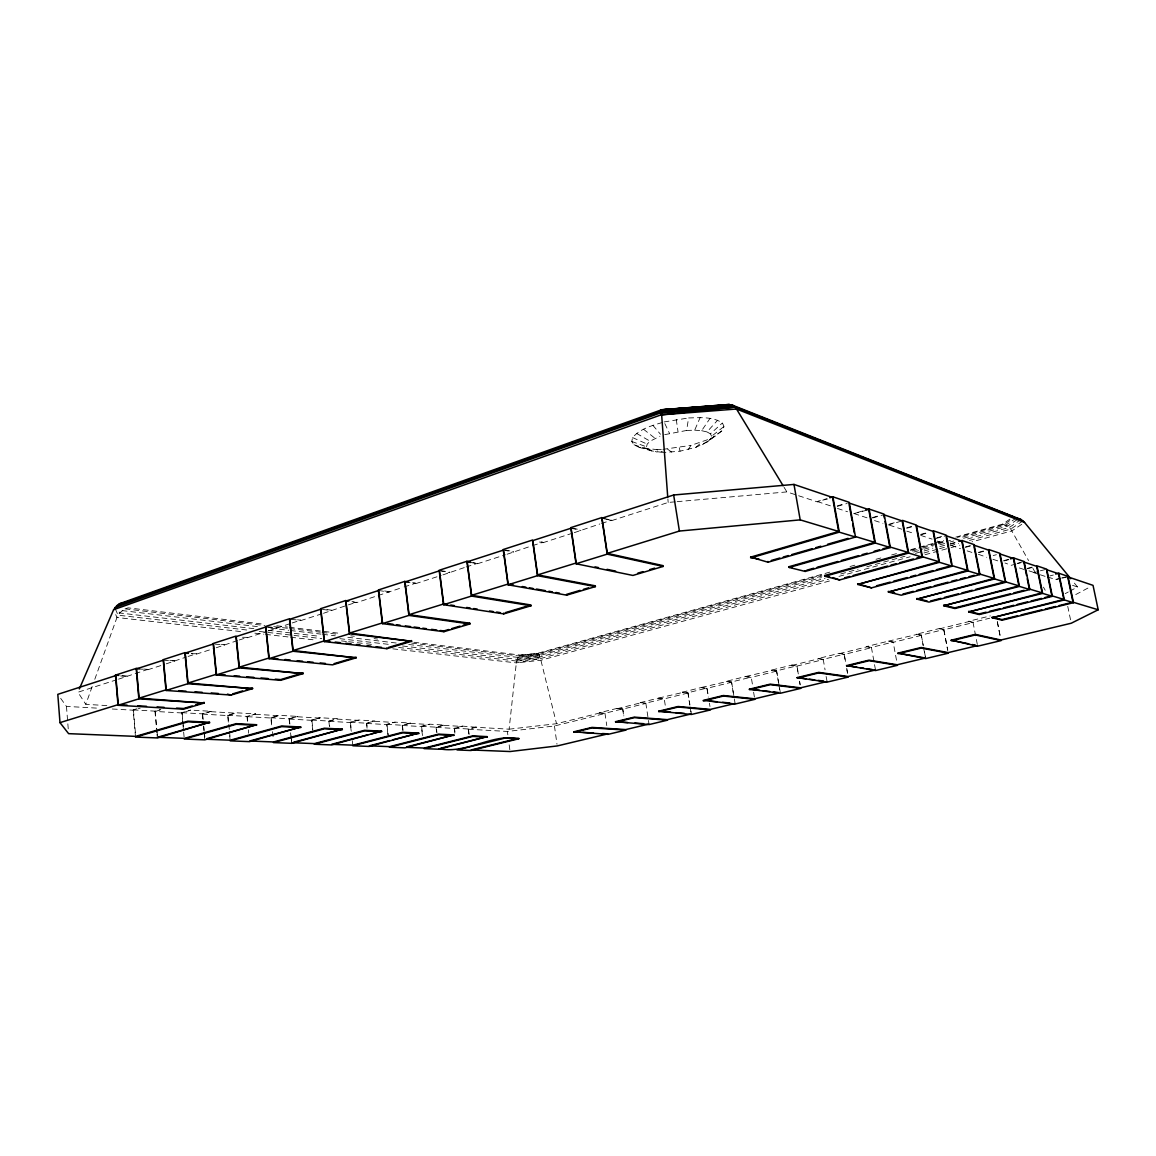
<?xml version="1.0" encoding="UTF-8"?>
<svg xmlns="http://www.w3.org/2000/svg" width="1156" height="1156" viewBox="0 0 1156 1156"><rect width="100%" height="100%" fill="white"/><g stroke="black" fill="none" stroke-linecap="round" stroke-linejoin="round"><path stroke-width="0.75" stroke-dasharray="5 3.75" d="M469.134 734.407L468.469 729.234L476.2 727.269L509.102 729.19L516.327 662.879L518.033 657.417L520.417 655.091L537.843 653.241L830.947 571.815M603.649 518.582L611.726 520.605L605.065 518.466M574.301 532.641L599.805 524M539.476 542.034L542.886 542.309L539.418 541.557M664.729 434.642L686.606 430.465L688.6 417.952C699.871 417.721 712.544 416.362 722.384 422.98L724.032 426.463L722.529 430.408L707.486 441.852L695.941 447.3L680.075 451.172L663.949 452.487L656.594 449.612L639.196 447.372L634.023 444.814L631.754 441.491L632.607 437.604C640.005 428.746 651.84 425.654 662.475 422.431M507.079 554.244L530.879 546.167M470.651 562.466L477.5 563.752L473.006 562.452M442.979 574.864L464.567 567.495M405.034 581.945L415.625 583.245L407.822 581.959M353.071 602.103L356.64 602.623L402.476 587.479M203.138 719.494L202.632 714.133L211.057 711.301L190.596 710.087L182.142 712.963L155.236 711.446L156.782 728.656M202.632 714.133L227.949 715.564L236.33 712.79L255.606 713.931L247.254 716.662L247.789 721.879M247.254 716.662L271.125 718.02L279.42 715.333L297.612 716.402L289.347 719.061L289.896 724.118M289.347 719.061L311.903 720.332L320.111 717.731L337.292 718.743L329.128 721.315L329.72 726.618M329.128 721.315L350.456 722.529L358.577 720L374.847 720.954L366.755 723.454L367.362 728.612M366.755 723.454L386.971 724.595L395.005 722.139L410.423 723.049L402.433 725.477L403.039 730.505M402.433 725.477L421.608 726.575L429.541 724.176L444.193 725.043L436.289 727.399L436.954 732.716M436.289 727.399L454.51 728.439L462.357 726.113L476.2 727.269M356.64 602.623L351.973 601.496M323.478 613.287L346.742 605.412M291.298 619.457L300.704 620.208L297.482 619.804M268.597 630.93L290.517 623.489M662.229 452.386L651.681 450.927L648.068 449.135L646.536 446.823L647.216 444.106L650.091 441.202L659.946 436.245M242.514 637.274L247.341 637.375L244.075 637.028M216.244 647.765L237.616 640.511M191.564 653.704L196.433 653.761L191.491 653.285M166.247 663.833L186.434 656.969M138.113 668.992L147.838 669.396L142.853 668.977M118.548 679.164L147.838 669.396M106.843 705.579L85.804 704.336L92.393 685.97M94.792 679.295L116.958 617.492L119.559 612.983L125.036 608.836L128.114 607.854L264.262 624.254M707.486 441.852L710.622 438.977L711.619 436.231L724.032 426.463M686.606 430.465L694.684 430.176L700.146 417.576M688.311 449.496L690.898 445.407L710.911 438.586L718.049 434.54M694.684 430.176L701.649 430.682L710.044 418.356M701.649 430.682L706.995 431.939L717.63 420.206M706.995 431.939L710.391 433.832L722.384 422.98M695.941 447.3L701.663 442.286M702.487 444.699L710.911 438.586M710.622 438.977L722.529 430.408M955.81 537.121L1002.642 524.116L1009.954 519.102M1009.737 520.634L1004.289 524.362L957.341 537.395M1016.312 517.989L1006.009 525.012L960.867 537.526M1017.381 519.492L1007.729 526.052L960.723 539.057M1021.023 519.55L1009.333 527.439L967.615 538.956M1022.973 520.865L1010.749 529.072L969.104 540.546M1021.745 524.318L1011.919 530.879L971.95 541.861M1065.196 593.649L1068.288 591.988M1069.835 591.15L1077.551 586.973L1073.043 581.482M1075.759 594.56L1089.891 587.031M188.11 656.435L196.433 653.761M239.234 639.99L247.341 637.375M292.208 622.954L300.704 620.208M348.404 604.863L356.742 602.189M404.123 586.945L415.625 583.245M466.2 566.975L477.587 563.319M532.584 545.618L542.886 542.309M601.525 523.437L611.784 520.142M116.857 679.714L77.914 692.242L85.804 704.336M147.722 669.786L164.557 664.382M196.318 654.166L214.583 648.299M247.225 637.794L266.949 631.451M300.603 620.642L321.845 613.807M415.539 583.679L441.26 575.413M477.5 563.752L505.432 554.779M542.814 542.756L572.654 533.162M611.726 520.605L668.168 502.455L675.364 501.82M135.512 737.08L133.157 709.9L139.038 708.122M827.566 498.944L817.335 501.545L826.67 498.713M112.291 709.004L133.446 710.203L140.194 708.151M133.157 709.9L154.962 711.142L160.814 709.394M837.233 505.923L844.068 503.872M155.236 711.446L161.97 709.423M837.378 506.371L847.203 503.424M182.836 723.223L181.853 712.674L190.596 710.087M867.13 510.128L853.966 513.539L864.052 510.547M181.853 712.674L202.343 713.844L211.057 711.301M872.491 517.541L880.785 515.114M872.635 517.989L883.762 514.723M228.339 722.11L227.66 715.289L236.33 712.79M889.398 524.13L897.576 521.775M888.054 524.997L902.142 520.923M227.66 715.289L246.979 716.388L255.606 713.931M906.68 527.83L913.139 525.98M906.752 528.278L912.937 526.5M271.588 724.855L270.851 717.746L279.42 715.333M920.653 534.404L927.025 532.613M921.057 534.751L927.921 532.815M270.851 717.746L289.072 718.786L297.612 716.402M936.837 537.815L943.123 536.052M935.768 538.552L945.94 535.705M850.021 566.512L856.957 564.59M876.031 559.287L882.982 557.365M891.652 554.952L898.588 553.03M910.726 549.649L917.662 547.727M919.396 547.236L933.268 543.392M935.002 542.901L943.672 540.502M411.68 643.112L519.16 655.972L538.335 653.689L821.728 575.038M910.408 550.429L920.841 547.525M922.575 547.048L936.476 543.19M938.224 542.699L945.175 540.777M408.747 644.499L518.033 657.417L538.884 654.498L821.945 576.035M912.243 551.007L920.927 548.594M922.661 548.117L936.548 544.259M938.282 543.782L950.449 540.416M402.505 645.987L517.122 659.339L539.447 655.611L821.454 577.581M913.717 552.062L922.43 549.649M924.164 549.172L932.878 546.759M939.828 544.837L948.541 542.424M950.275 541.947L953.758 540.979M312.741 730.433L311.614 720.072L320.111 717.731M398.661 647.49L516.631 661.073L539.996 656.998L825.066 578.303M840.715 573.983L858.099 569.186M866.798 566.787L905.032 556.224M915.465 553.348L922.416 551.426M924.15 550.95L932.849 548.551M939.799 546.629L948.498 544.23M950.232 543.754L958.974 541.369M950.059 544.274L958.411 541.976M392.765 648.834L516.327 662.879L540.502 658.573L828.549 579.243M838.967 576.382L910.104 556.787M923.991 552.973L937.863 549.143M939.611 548.667L948.281 546.282M950.015 545.805L958.685 543.407M829.444 580.991L540.95 660.235L516.327 662.879M925.017 554.736L949.351 548.06M951.085 547.583L959.783 545.199M311.614 720.072L328.839 721.055L337.292 718.743M965.433 546.933L972.341 545.04M965.477 547.352L970.433 545.993M351.135 730.664L350.167 722.269L358.577 720M978.583 552.308L987.08 550.01M978.698 552.698L983.583 551.383M350.167 722.269L366.481 723.194L374.847 720.954M993.192 555.559L996.414 554.692M387.954 734.913L386.696 724.35L395.005 722.139M1003.74 560.617L1010.373 558.854M1003.856 560.992L1008.61 559.735M386.696 724.35L402.158 725.231L410.423 723.049M1017.569 563.232L1024.115 561.513M1015.965 564.056L1011.269 565.298L1004.969 562.986M1017.54 563.651L1020.676 562.813M422.388 734.898L421.333 726.329L429.541 724.176M1027.279 568.391L1035.357 566.281M1027.395 568.752L1032.033 567.538M421.333 726.329L436.014 727.167L444.193 725.043M1028.999 570.847L1033.955 572.48L1038.753 571.237M1040.357 570.818L1045.154 569.576M1033.955 572.48L1038.796 571.613M454.872 733.222L454.236 728.193L462.357 726.113M1049.879 575.919L1053.333 575.023M454.236 728.193L468.194 728.988L476.272 726.936M1047.741 576.989L1055.5 579.517L1060.182 578.332M1061.743 577.942L1066.424 576.743M1060.861 578.535L1055.5 579.517M1062.566 578.101L1067.696 576.801M468.469 729.234L507.383 731.445L554.447 725.982L604.877 713.527L599.227 712.804L617.087 708.382L622.781 708.845L623.835 715.925M617.087 708.382L622.694 709.134L645.742 703.44L640.207 702.646L658.66 698.08L664.223 698.614L665.495 706.894M689.857 705.232L687.936 693.022L682.517 692.169L701.576 687.444L707.01 688.037L708.353 696.447M733.251 692.878L731.517 682.257L726.243 681.332L745.938 676.448L751.227 677.113L752.643 685.653M778.523 682.748L776.557 671.13L771.442 670.133L791.817 665.09L796.932 665.827L798.42 674.497L796.86 666.116L791.817 665.09M796.86 666.116L823.144 659.628L818.188 658.544L839.27 653.328L844.212 654.152L846.409 666.477M839.27 653.328L844.155 654.441L871.349 647.721L866.567 646.565L888.386 641.147L893.155 642.057L896.839 661.998M923.225 645.843L921.26 635.395L916.665 634.153L939.279 628.546L943.831 629.529L947.718 649.802M939.279 628.546L943.787 629.832L972.962 622.636L968.583 621.292L990.345 615.888M509.102 729.19L556.513 723.714L599.343 713.108M617.217 708.671L640.323 702.949M658.66 698.08L682.647 692.473M701.576 687.444L726.358 681.65M745.938 676.448L771.558 670.451M791.932 665.408L818.303 658.877M839.386 653.646L866.682 646.898M888.386 641.147L916.795 634.485M939.409 628.878L968.699 621.625M599.227 712.804L604.964 713.252L622.781 708.845M640.207 702.646L645.828 703.151L664.223 698.614M682.517 692.169L688.008 692.733L707.01 688.037M726.243 681.332L731.589 681.968L751.227 677.113M771.442 670.133L776.63 670.841L796.932 665.827M818.188 658.544L823.217 659.339L844.212 654.152M866.567 646.565L871.407 647.432L893.155 642.057M916.665 634.153L921.318 635.092L943.831 629.529M968.583 621.292L973.005 622.333L989.681 618.214M687.936 693.022L664.136 698.889L658.775 698.383M701.706 687.748L706.937 688.326L731.517 682.257M776.557 671.13L751.154 677.402L746.068 676.766M921.26 635.395L893.097 642.36L888.516 641.493M664.064 421.954L688.6 417.952M662.894 449.366L690.898 445.407M516.631 661.073L540.502 658.573L556.513 723.714M517.122 659.339L539.996 656.998L540.502 658.573M677.17 501.661L786.875 491.907L817.624 501.964M518.033 657.417L539.447 655.611L539.996 656.998M539.447 655.611L538.335 653.689L520.417 655.091L412.938 642.158M519.16 655.972L538.884 654.498M656.594 449.612L661.319 449.424M60.69 698.369L66.47 706.403L96.439 708.093M210.97 711.691L236.243 713.18M255.519 714.307L279.347 715.709M297.526 716.778L320.024 718.093M337.22 719.104L358.505 720.347M374.775 721.301L394.933 722.486M410.351 723.396L429.468 724.523M444.121 725.376L462.284 726.445M122.146 675.653L127.146 676.043M120.6 675.942L127.016 676.448M169.816 660.278L174.773 660.726M163.516 660.134L174.657 661.131M221.374 644.34L224.654 644.687M215.059 644.109L224.539 645.091M240.535 631.537L116.958 617.492L114.95 612.825M254.855 633.17L263.814 634.182M265.605 634.384L288.884 637.028M290.676 637.231L315.747 640.077M246.719 630.006L118.028 615.18L114.805 607.608M259.233 631.436L321.801 638.647M341.454 640.901L346.814 641.522M348.606 641.725L364.689 643.589M366.481 643.791L371.842 644.412M253.872 628.647L119.559 612.983L117.117 607.175M268.192 630.323L320.125 636.378M339.835 638.676L389.977 644.513M267.18 626.711L276.905 627.867M267.441 627.173L276.804 628.286M122.074 610.585L260.028 626.899M270.779 628.17L288.697 630.295M290.488 630.511L320.949 634.109M322.741 634.326L335.283 635.8M347.826 637.288L396.205 643.011M276.79 625.757L287.541 627.058M289.332 627.275L341.28 633.517M125.036 608.836L264.767 625.555M273.726 626.624L288.061 628.329M289.853 628.546L320.313 632.188M322.091 632.404L338.217 634.326M350.759 635.829L354.343 636.262M374.053 638.618L377.636 639.051M326.946 609.573L331.743 610.224M322.408 609.4L331.642 610.657M1002.642 524.116L1007.729 526.052L1010.749 529.072L1028.551 560.559M384.63 590.962L389.341 591.699M378.662 590.485L389.254 592.132M440.682 570.558L449.93 572.206M439.468 570.804L449.843 572.654M504.955 549.895L513.726 551.687M503.525 550.068L513.654 552.135M572.495 528.046L581.006 530.04M571.107 528.191L580.933 530.503M639.196 447.372L651.681 450.927M646.898 449.005L657.099 452.068M634.023 444.814L648.068 449.135M817.335 501.545L833.823 506.949M853.966 513.539L869.168 518.524M889.325 525.127L901.825 529.217M920.696 535.387L932.112 539.13M951.157 545.357L960.535 548.71M978.41 554.288L986.762 557.279M837.464 508.452L847.536 511.747M874.514 520.576L882.967 523.336M906.81 531.139L914.642 533.696M937.184 541.066L945.189 543.681M967.153 550.877L972.124 552.496M992.946 559.302L999.131 561.325M1019.404 567.957L1024.303 569.561M1034.215 572.798L1038.796 574.301M1040.328 574.792L1046.426 576.801M1072.508 585.326L1077.551 586.973M631.754 441.491L646.536 446.823M632.607 437.604L647.216 444.106M636.595 433.428L650.091 441.202M667.619 449.193L671.766 452.184M643.502 429.223L654.99 438.283M652.865 425.307L660.51 434.28M784.071 487.312L786.875 491.907M1032.929 568.362L1036.426 574.619M1043.435 587.118L1045.183 590.239M710.391 433.832L711.619 436.231M664.83 423.573L669.44 433.254M679.295 447.748L680.075 451.172M1067.739 606.336L1070.904 621.538M997.368 621.711L1000.431 637.158M997.296 621.827L1000.243 636.71M973.005 622.333L977.673 646.19M943.787 629.832L947.804 650.871M921.318 635.092L923.211 645.164M924.468 651.868L925.739 658.573M923.557 647.577L925.19 656.276M871.407 647.432L875.612 670.538M846.727 668.24L847.666 673.529M844.155 654.441L845.672 662.923M846.871 669.714L847.478 673.11M823.217 659.339L825.052 669.83M826.107 676.477L827.205 682.083M799.62 681.433L800.212 684.901M799.446 681.159L800.024 684.496M776.63 670.841L779.26 686.346M779.549 688.066L780.43 693.239M778.812 684.41L779.924 691.042M753.611 692.213L754.42 697.155M731.589 681.968L734.089 697.241M734.363 698.932L735.187 704.018M709.437 703.18L709.972 706.547M706.937 688.326L708.339 697.111M688.008 692.733L689.857 704.438M690.912 711.113L691.433 714.466M690.132 706.966L690.956 712.212M645.828 703.151L649.08 724.566M622.694 709.134L623.705 715.954M604.964 713.252L606.77 725.563M676.274 419.455L677.98 431.506M554.447 725.982L557.004 744.276M507.383 731.445L507.831 734.783M509.175 744.84L509.854 749.854M468.194 728.988L468.83 733.959M454.51 728.439L454.944 731.936M436.014 727.167L436.65 732.254M421.608 726.575L422.706 735.519M402.158 725.231L402.794 730.447M386.971 724.595L388.185 734.783M366.481 723.194L367.102 728.555M350.456 722.529L351.453 731.242M352.277 740.736L352.855 745.779M328.839 721.055L329.417 726.17M311.903 720.332L312.871 729.292M291.153 735.939L291.688 741.01M289.072 718.786L289.621 724.046M290.561 732.817L291.124 738.063M291.312 739.826L291.673 743.322M271.125 718.02L271.833 724.855M272.556 731.705L273.437 740.245M246.979 716.388L247.659 723.121M248.338 729.855L248.67 733.222M227.949 715.564L228.642 722.616M228.816 724.364L229.336 729.653M229.509 731.401L230.203 738.453M229.683 735.751L230.189 740.866M203.832 726.662L204.164 730.231M204.337 732.023L204.858 737.384M202.343 713.844L202.849 719.046M203.499 725.982L204.164 732.918M204.337 734.652L204.829 739.854M182.142 712.963L182.764 719.74M182.923 721.431L183.399 726.503M182.995 724.971L183.486 730.245M183.645 731.994L184.295 739.031M156.941 730.375L157.404 735.534M154.962 711.142L156.869 732.586M157.028 734.378L157.361 737.947M133.446 710.203L135.57 734.624M667.879 498.886L668.168 502.455M66.47 706.403L68.349 730.245"/><path stroke-width="1.5" d="M667.735 497.094L661.275 409.889L731.358 404.745L1021.023 519.55L1024.548 522.44L1070.774 578.737M79.345 688.933L113.606 609.718L119.285 603.808L125.917 602.262M1098.2 609.776L1072.985 602.175L1067.696 576.801L1093.027 585.355L1098.2 609.776L1071.251 623.229L1000.908 640.019L975.259 634.369L951.2 640.207L977.673 646.19L1001.125 640.597L975.375 634.947L951.316 640.785M119.285 603.808L661.781 409.715L729.263 404.47L1014.636 517.324M127.622 601.655L136.105 598.635M142.896 596.207L168.371 587.104M178.559 583.462L200.624 575.572M210.811 571.931L232.891 564.041M244.769 559.793L261.747 553.724M273.64 549.476L294.014 542.193M299.101 540.372L310.993 536.124M314.389 534.91L343.245 524.607M346.641 523.393L375.512 513.076M382.304 510.649L404.369 502.759M414.556 499.117L436.636 491.228M450.219 486.373L468.888 479.697M485.867 473.628L501.155 468.166M518.134 462.097L530.012 457.848M553.782 449.366L562.278 446.332M570.761 443.297L579.257 440.263M586.049 437.835L594.531 434.8M599.632 432.98L611.51 428.731M621.697 425.09L640.381 418.414M653.964 413.559L662.446 410.525L661.781 409.715M116.496 605.715L661.015 411.131L731.358 404.745L733.337 405.655L736.502 409.022L783.147 485.766M114.805 607.608L660.986 412.779L733.337 405.655L661.015 411.131M113.606 609.718L661.102 414.86L735.072 407.114L1022.973 520.865M139.081 698.166L166.218 689.785L163.516 660.134L136.524 668.862L139.081 698.166L204.251 703.036L183.631 709.177L118.028 705.29L115.47 675.133L136.206 668.428L139.529 668.703M188.197 652.967L184.888 652.649L163.184 659.686L166.002 690.464L231.07 695.059L252.6 688.644L188.023 683.037L185.22 653.097L213.484 643.95L216.447 674.237L188.023 683.037M348.794 601.048L345.615 600.585L320.544 608.706L324.229 641.58L386.899 648.675L411.637 641.305L349.632 633.055L345.947 601.077L378.662 590.485L382.535 622.867L349.632 633.055M407.822 581.959L404.701 581.439L378.344 589.979L382.361 623.619L443.904 631.696L469.885 623.965L469.784 623.229L409.065 614.674L405.034 581.945L439.468 570.804L443.702 603.952L447.228 604.501M469.957 561.874L466.908 561.296L439.135 570.284L443.543 604.704L503.756 613.879L531.052 605.758L530.951 604.993L471.634 595.311L467.226 561.816L503.525 550.068L508.149 584.026L471.634 595.311M605.065 518.466L601.712 517.613L570.789 527.642L576.049 563.767L632.91 575.442L663.168 566.426L663.038 565.631L607.305 553.363L602.03 518.177L673.659 494.999L793.984 484.422L832.537 497.441L838.664 531.471L750.605 557.149L768.032 562.221L855.527 537.049L849.198 502.325L832.898 496.805L829.791 497.759M118.259 704.611L115.788 675.581L57.8 694.351L59.982 722.63L118.259 704.611L127.073 705.146M239.321 667.171L269.117 657.952L265.88 626.986L236.229 636.595L239.321 667.171L303.19 673.587L280.648 680.306L216.244 674.945L213.166 643.487L235.911 636.118L239.104 667.879L216.244 674.945M293.118 650.525L324.417 640.843L320.877 609.198L289.751 619.269L293.118 650.525L356.149 657.822L332.538 664.859L268.929 658.66L265.562 626.523L289.419 618.792L292.93 651.247L356.149 657.822M409.065 614.674L443.702 603.952M537.627 574.908L576.179 562.986L571.107 528.191L532.815 540.589L537.627 574.908L595.282 585.817L595.398 586.598L566.686 595.152L508.004 584.792L503.207 549.534L532.483 540.054L537.482 575.674L595.398 586.598M607.305 553.363L679.41 531.052L800.198 519.868L838.664 531.471M118.028 705.29L138.864 698.845L204.251 703.036M166.002 690.464L187.807 683.731L252.6 688.644M268.929 658.66L292.93 651.247M324.229 641.58L349.444 633.777L411.637 641.305M382.361 623.619L408.892 615.411L469.885 623.965M443.543 604.704L471.489 596.077L531.052 605.758M508.004 584.792L537.482 575.674M576.049 563.767L607.189 554.143L663.168 566.426M176.507 708.093L183.573 708.512L192.156 705.955M195.595 704.929L204.179 702.371M232.659 693.889L242.601 690.927M245.91 689.93L252.543 687.965M275.229 679.164L280.576 679.612L303.118 672.893M334.142 663.645L356.062 657.114M388.459 647.461L411.55 640.569M440.306 630.497L443.817 630.959L448.687 629.514M451.924 628.546L460.045 626.119M463.281 625.15L469.784 623.229M505.36 612.622L525.836 606.524M580.081 590.355L566.57 594.372L566.686 595.152M583.462 589.343L588.534 587.84M637.837 573.145L642.88 571.642M649.6 569.633L654.643 568.131M865.728 510.056L869.095 509.059L884.109 514.145L890.351 547.539L805.183 571.425L789.201 567.466L789.071 566.7L874.789 542.366L868.748 509.651L848.836 502.932M209.597 722.919L187.951 721.806L135.512 737.08L157.361 737.947L209.539 722.283L187.893 721.171L135.714 736.372L68.609 733.655L59.982 722.63M750.735 557.929L839.27 532.15L855.527 537.049M209.539 722.283L157.548 737.253L184.498 738.352L236.214 723.67L256.531 724.711L204.829 739.854L184.295 739.031L236.272 724.277L256.603 725.332M771.312 560.458L779.852 558.001M783.262 557.019L788.378 555.545M791.788 554.562L812.263 548.667M815.688 547.684L820.803 546.21M827.624 544.245L848.099 538.349M789.201 567.466L875.367 543.031L890.351 547.539M206.736 738.698L256.531 724.711M806.787 570.197L813.694 568.246M817.162 567.278L837.898 561.455M841.366 560.487L858.648 555.631M862.101 554.649L867.289 553.204M874.211 551.253L879.398 549.808M882.852 548.825L888.039 547.38M300.777 727.586L281.674 726.618L230.189 740.866L249.523 741.632L300.719 726.994L281.602 726.011L230.376 740.201L206.707 739.248M922.502 557.221L908.659 553.045L902.489 520.359L916.376 525.055L922.502 557.221L839.574 579.951L824.763 576.28L824.633 575.543L908.096 552.423L902.142 520.923L883.762 514.723L884.398 518.105M824.763 576.28L908.659 553.045M958.974 541.369L962.081 540.517L974.06 544.577L979.97 574.532L901.232 595.21L888.415 592.045L967.5 570.341L961.763 541.051L945.94 535.705M300.719 726.994L249.71 740.996L273.625 741.95L324.33 728.222L342.335 729.147L291.673 743.322L273.423 742.6L324.388 728.8L342.393 729.725M844.603 577.812L849.761 576.396M853.2 575.457L887.562 566.021M891.001 565.082L896.16 563.666M899.599 562.726L913.341 558.955M916.78 558.016L921.939 556.6L938.903 561.715L933.065 531.37L916.043 525.619L921.607 554.88M952.298 566.194L939.467 562.322L933.398 530.806L946.273 535.17L952.298 566.194L871.508 587.855L857.752 584.445L938.903 561.715M857.752 584.445L939.467 562.322M293.61 742.224L342.335 729.147M876.508 585.774L890.192 582.104M893.617 581.193L907.287 577.523M910.711 576.598L915.841 575.226M919.266 574.315L932.935 570.63M936.36 569.72L950.03 566.05M381.668 731.734L364.66 730.867L314.259 744.233L331.497 744.926L381.596 731.184L364.602 730.303L314.432 743.611L291.861 742.701M1010.373 558.854L1013.682 557.972L1024.115 561.513L1029.823 589.546L954.928 608.518L943.715 605.744L1018.913 585.861L1013.379 558.464L999.637 553.825L1004.882 579.98M888.415 592.045L968.049 570.934L979.97 574.532M367.825 734.797L331.685 744.305L353.042 745.172L402.635 732.268L418.703 733.092L369.183 746.429L352.855 745.779L402.693 732.817L418.775 733.641M371.264 733.901L381.596 731.184M902.85 594.083L913.298 591.337M916.78 590.427L930.696 586.757M934.178 585.846L948.108 582.191M951.59 581.266L956.807 579.893M960.289 578.983L965.506 577.61M968.988 576.685L974.219 575.312M1005.749 582.292L994.637 578.939L988.77 549.548L999.94 553.334L1005.749 582.292L928.976 602.088L916.997 599.126L994.102 578.376L988.467 550.054L973.742 545.097M916.997 599.126L994.637 578.939M389.774 740.562L369.356 745.837L389.586 746.646L438.601 734.132L453.817 734.913L404.889 747.86L389.413 747.238L438.673 734.667L453.889 735.447M393.185 739.681L418.703 733.092M930.594 600.99L940.998 598.302M944.481 597.406L958.367 593.823M961.835 592.927L972.254 590.239M975.722 589.343L1003.495 582.176M1055.645 574.055L1058.809 573.246L1067.985 576.353L1073.476 602.681L1002.093 620.194L992.209 617.752L1063.852 599.415L1058.506 573.708L1046.455 569.633M943.715 605.744L1019.433 586.41L1029.823 589.546M406.811 746.834L453.817 734.913M943.599 605.094L954.798 607.883L1010.257 593.823M1013.711 592.941L1024.115 590.311M487.182 737.152L472.746 736.415L424.079 748.626L438.774 749.218L487.11 736.632L472.688 735.895L424.252 748.048L406.811 747.354M1052.35 596.323L1042.625 593.389L1036.975 565.862L1046.744 569.171L1052.35 596.323L979.248 614.544L968.742 611.943L1042.12 592.855L1036.672 566.339L1023.811 561.989L1026.571 575.486M968.742 611.943L1042.625 593.389M440.667 748.221L487.11 736.632M968.612 611.322L979.132 613.923L986.054 612.203M989.522 611.336L999.911 608.75M1003.365 607.883L1013.754 605.296M1017.222 604.429L1027.612 601.842M1031.08 600.976L1041.455 598.389M1044.923 597.522L1051.844 595.788L1063.852 599.415M518.784 738.771L505.085 738.077L456.996 749.941L470.969 750.504L518.784 738.771C492.514 732.918 466.244 754.637 438.948 748.655M992.209 617.752L1064.344 599.935L1073.476 602.681M518.712 738.265L471.128 749.955L510.071 751.53L557.235 745.938L607.854 733.858L602.478 733.54M992.094 617.145L1001.977 619.602L1017.569 615.772M1021.023 614.934L1041.816 609.819M1045.27 608.981L1055.674 606.423M1059.127 605.571L1069.531 603.027M573.882 732.326L592.074 727.904L625.945 730.086L608.056 734.349L573.81 731.82L592.002 727.413L625.743 729.581L648.863 724.061M615.613 722.197L634.413 717.645L667.547 720.159L649.08 724.566L615.541 721.691L634.326 717.125L667.33 719.653L691.23 713.946M658.732 711.749L678.167 707.024L710.506 709.914L691.433 714.466L658.66 711.229L678.095 706.504L710.304 709.394L734.985 703.498M778.508 693.109L754.695 698.802L723.353 695.522L703.253 700.406L735.187 704.018L754.911 699.322L723.439 696.042L703.339 700.926M749.478 689.727L770.301 684.684L800.805 688.369L780.43 693.239L749.391 689.207L770.214 684.15L800.602 687.834L826.988 681.534M797.264 678.139L818.824 672.908L848.302 677.055L827.205 682.083L797.178 677.604L818.737 672.373L848.085 676.506L875.395 669.989M898.082 653.689L921.26 648.068L948.353 653.183L925.739 658.573L897.981 653.14L925.523 658.024L897.229 664.772L869.009 660.163L846.669 665.596L875.612 670.538L897.446 665.321L869.11 660.712L846.77 666.145M897.981 653.14L921.159 647.505L948.151 652.62L977.456 645.626M671.434 409.73L675.032 409.412L671.405 409.831M684.02 408.617L691.201 407.981M696.591 407.504L705.579 406.71M709.177 406.406L719.957 405.453M723.555 405.135L727.153 404.817M729.263 404.47L661.275 409.889L731.358 404.745M687.517 408.603L691.1 408.328M701.851 407.49L705.435 407.215M716.185 406.392L721.561 405.973M660.986 412.779L735.072 407.114M661.102 414.86L736.502 409.022L1024.548 522.44M137.665 705.767L146.494 706.302M157.086 706.937L164.152 707.356M573.81 731.82L577.393 732.037M582.769 732.355L593.519 733.005M166.218 689.785L169.816 690.031M178.804 690.667L186.015 691.187M195.003 691.823L202.199 692.328M211.201 692.979L218.397 693.484M227.4 694.12L231.07 695.059M615.541 721.691L627.809 722.572M634.832 723.064L643.603 723.685M115.47 675.133L118.808 675.393M220.016 674.54L225.348 674.988M234.263 675.725L239.61 676.173M246.734 676.78L253.858 677.373M260.981 677.965L268.105 678.558M658.66 711.229L670.653 712.226M675.798 712.66L684.366 713.382M239.104 667.879L303.19 673.587M185.22 653.097L188.385 653.4M272.643 658.299L277.917 658.804M284.954 659.498L290.228 660.018M297.265 660.697L302.554 661.218M307.828 661.738L313.103 662.258M320.14 662.937L325.428 663.457M710.304 701.085L717.356 701.779M722.645 702.299L729.696 702.993M326.194 641.045L329.763 641.45M335.11 642.071L340.456 642.678M345.817 643.285L351.164 643.892M356.51 644.499L360.065 644.904M367.203 645.713L370.773 646.117M376.119 646.724L381.466 647.346M749.391 689.207L759.665 690.363M763.09 690.753L769.939 691.534M773.364 691.924L778.494 692.516M387.795 623.561L393.04 624.254M396.537 624.717L400.048 625.179M405.294 625.873L410.553 626.566M414.05 627.029L419.296 627.722M422.807 628.185L426.304 628.647M431.549 629.341L436.809 630.034M797.178 677.604L805.934 678.76M809.446 679.222L814.705 679.916M818.217 680.378L823.477 681.072M450.753 605.036L454.279 605.571M466.619 607.464L470.16 607.998M473.685 608.547L477.211 609.082M489.552 610.975L493.077 611.51M496.603 612.044L500.129 612.593M851.741 666.362L856.813 667.142M860.194 667.662L863.561 668.168M866.942 668.688L872.014 669.469M509.926 584.329L513.466 584.965M522.324 586.525L525.864 587.161M529.405 587.783L532.945 588.418M536.485 589.04L545.329 590.615M548.869 591.236L552.409 591.872M555.949 592.493L559.49 593.129M467.226 561.816L470.651 562.466M595.051 566.874L598.476 567.582M607.059 569.344L615.628 571.107M951.2 640.207L968.699 643.82M972.21 644.542L975.707 645.265M1016.312 517.989L1021.023 519.55M750.605 557.149L759.246 559.287M789.071 566.7L792.265 567.495M824.633 575.543L829.575 576.772M832.869 577.581L839.574 579.951M857.622 583.737L871.508 587.855M888.285 591.352L894.701 592.956M916.881 598.461L927.141 601.019M854.934 536.384L874.789 542.366M908.096 552.423L889.759 546.889L885.034 521.5M951.749 565.587L967.5 570.341M994.102 578.376L979.435 573.94L974.075 546.788M1005.229 581.728L1018.913 585.861M1029.317 588.996L1042.12 592.855M1058.809 573.246L1064.344 599.935M1046.816 571.382L1051.844 595.788M1027.251 578.867L1028.97 587.306M1013.682 557.972L1019.433 586.41M962.081 540.517L968.049 570.934M946.287 537.468L951.402 563.825M869.095 509.059L875.367 543.031M849.154 504.695L852.044 520.532M852.68 524.058L854.284 532.858M832.898 496.805L839.27 532.15M793.984 484.422L800.198 519.868M805.053 570.674L805.183 571.425M767.902 561.44L768.032 562.221M673.659 494.999L679.41 531.052M601.712 517.613L607.189 554.143M503.655 613.128L503.756 613.879M466.908 561.296L471.489 596.077M443.817 630.959L443.904 631.696M404.701 581.439L408.892 615.411M386.812 647.952L386.899 648.675M345.615 600.585L349.444 633.777M184.888 652.649L187.807 683.731M136.206 668.428L138.864 698.845"/></g></svg>
